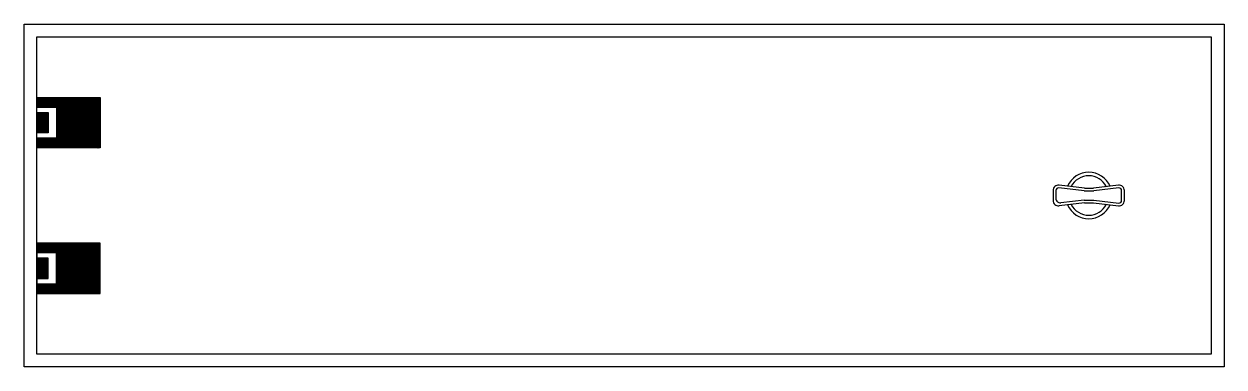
# Model space of a CAD drawing. Header units: millimetres. Extents: x 0 to 700, y -200 to 4000.
# Drawn here: x 0 to 700, y 3800 to 4000 of the extents above; entities outside this region: 4.
import ezdxf

# ---------------------------------------------------------------- set-up
doc = ezdxf.new("R2010")
doc.units = ezdxf.units.MM
doc.header["$MEASUREMENT"] = 0
doc.styles.get("Standard").update_dxf_attribs({"font": 'arial.ttf'})

msp = doc.modelspace()

# ---------------------------------------------------------------- hatches: boundary and pattern name
at = {"transparency": 33554687}
h = msp.add_hatch(dxfattribs=at)
h.set_pattern_fill('ANSI31', color=256, style=0)
h.set_pattern_definition([(45, (-8243.62154, 539.87764), (-0.0883883476, 0.0883883476), [])])
h.paths.add_polyline_path([(44.38, 3957.21), (7.5, 3957.21), (7.5, 3951.53), (18.88, 3951.53), (18.88, 3933.47), (7.5, 3933.47), (7.5, 3927.79), (44.38, 3927.79)])
h = msp.add_hatch(dxfattribs=at)
h.set_pattern_fill('ANSI31', color=256, style=0)
h.set_pattern_definition([(45, (-8240.37711, 537.37764), (-0.0883883476, 0.0883883476), [])])
h.paths.add_polyline_path([(14.16, 3948.37), (7.5, 3948.37), (7.5, 3936.63), (14.16, 3936.63)])
h = msp.add_hatch(dxfattribs=at)
h.set_pattern_fill('ANSI31', color=256, style=0)
h.set_pattern_definition([(45, (-8243.62154, 689.87764), (-0.0883883476, 0.0883883476), [])])
h.paths.add_polyline_path([(44.38, 3842.79), (7.5, 3842.79), (7.5, 3848.47), (18.88, 3848.47), (18.88, 3866.53), (7.5, 3866.53), (7.5, 3872.21), (44.38, 3872.21)])
h = msp.add_hatch(dxfattribs=at)
h.set_pattern_fill('ANSI31', color=256, style=0)
h.set_pattern_definition([(45, (-8240.37711, 687.37764), (-0.0883883476, 0.0883883476), [])])
h.paths.add_polyline_path([(14.16, 3851.63), (7.5, 3851.63), (7.5, 3863.37), (14.16, 3863.37)])

# ---------------------------------------------------------------- linework, layer by layer
for p, q in [((618.67, 3904.24), (603.76, 3906.01)), ((638.45, 3906), (623.9, 3904.24)), ((600.3, 3902.94), (600.3, 3897.06)), ((601.91, 3902.94), (601.91, 3898.31)), ((618.48, 3902.64), (603.57, 3904.42)), ((618.48, 3902.64), (624.1, 3902.64)), ((618.67, 3904.24), (623.9, 3904.24)), ((638.64, 3904.41), (624.1, 3902.64)), ((640.3, 3897.07), (640.3, 3902.93)), ((641.91, 3897.07), (641.91, 3902.93)), ((618.67, 3895.76), (603.76, 3893.99)), ((618.48, 3897.36), (604.81, 3895.73)), ((618.48, 3897.36), (624.1, 3897.36)), ((618.67, 3895.76), (623.9, 3895.76)), ((623.9, 3895.76), (638.45, 3894)), ((624.1, 3897.36), (638.64, 3895.59))]:
    msp.add_line(p, q, dxfattribs=at)
msp.add_line((650, 0), (50, 0))
for points in [[(0, 4000), (700, 4000), (700, 3800), (0, 3800)], [(7.5, 3992.5), (692.5, 3992.5), (692.5, 3807.5), (7.5, 3807.5)], [(50, 0), (650, 0), (650, 0), (50, 0)], [(50, 0), (650, 0), (650, -200), (50, -200)]]:
    msp.add_lwpolyline(points, close=True)
for points in [[(7.5, 3957.21), (44.38, 3957.21), (44.38, 3927.79), (7.5, 3927.79)], [(7.5, 3951.53), (18.88, 3951.53), (18.88, 3933.47), (7.5, 3933.47)], [(7.5, 3948.37), (14.16, 3948.37), (14.16, 3936.63), (7.5, 3936.63)], [(7.5, 3842.79), (44.38, 3842.79), (44.38, 3872.21), (7.5, 3872.21)], [(7.5, 3848.47), (18.88, 3848.47), (18.88, 3866.53), (7.5, 3866.53)], [(7.5, 3851.63), (14.16, 3851.63), (14.16, 3863.37), (7.5, 3863.37)]]:
    msp.add_lwpolyline(points, close=True, dxfattribs=at)
for centre, radius, start, end in [((621.11, 3900), 13.59, 23.47344, 156.43961), ((603.39, 3902.94), 3.09, 83.20787, 180), ((621.11, 3900), 11.49, 26.61279, 153.25495), ((638.82, 3902.93), 3.09, 0, 96.92672), ((603.39, 3902.94), 1.48, 83.20787, 180), ((638.82, 3902.93), 1.48, 0, 96.92672), ((603.39, 3897.06), 3.09, 180, 276.79213), ((604.5, 3898.31), 2.59, 180, 276.79213), ((621.11, 3900), 13.59, 203.56039, 336.52656), ((621.11, 3900), 11.49, 206.74505, 333.38721), ((638.82, 3897.07), 3.09, 263.07328, 0), ((638.82, 3897.07), 1.48, 263.07328, 0)]:
    msp.add_arc(centre, radius, start, end, dxfattribs=at)

# ---------------------------------------------------------------- texts
at = {"insert": (350, -100), "char_height": 25, "attachment_point": 5}
msp.add_mtext_dynamic_manual_height_columns('BLANK-200', width=87.86, gutter_width=1, heights=[0], dxfattribs=at)

doc.saveas('drawing.dxf')
